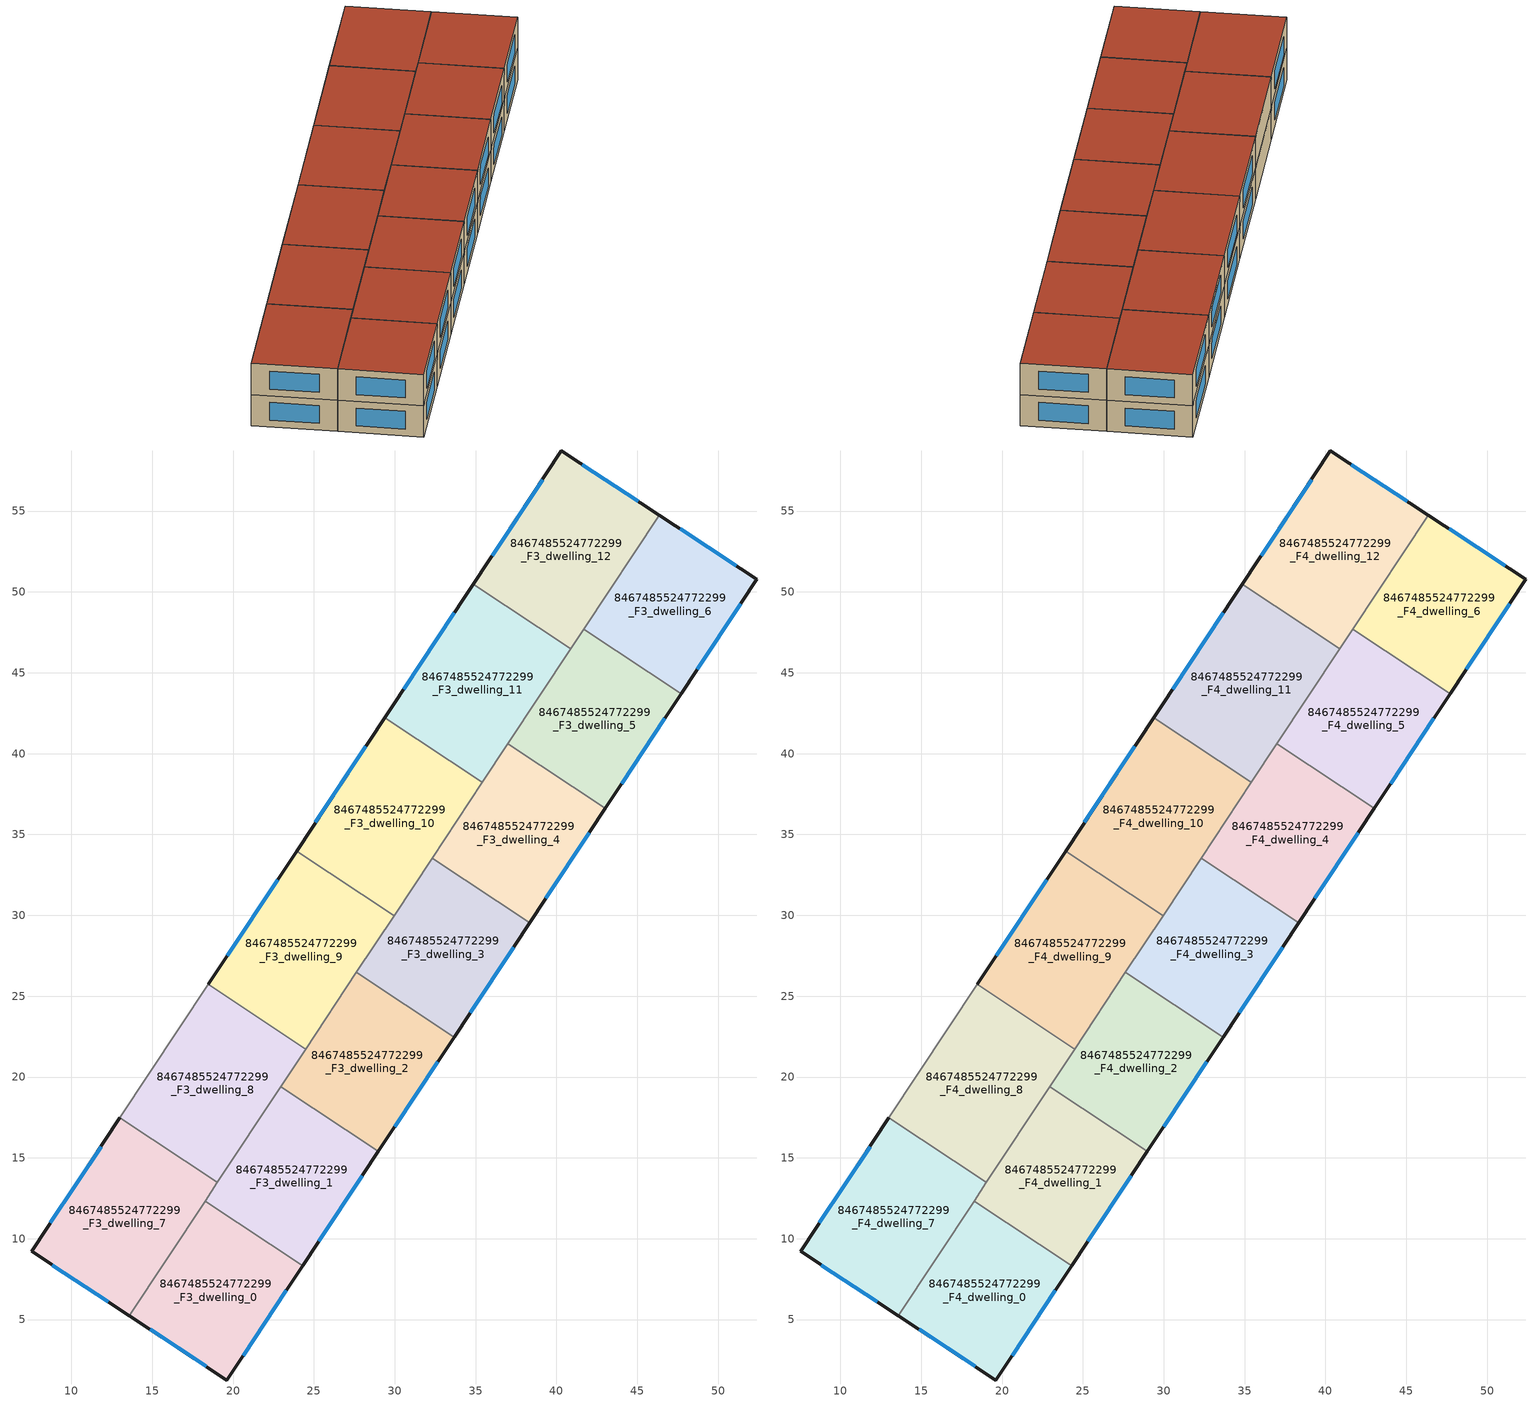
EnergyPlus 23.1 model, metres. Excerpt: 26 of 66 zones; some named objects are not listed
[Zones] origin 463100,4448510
8467485524772299_F3_dwelling_0
 floor to 8467485524772299_F2_dwelling_0 (EU_floor_Construction): 24.3,8.33 19.62,1.26 13.58,5.24 18.27,12.32 z9
 wall outside (EU_wall_Construction): 13.58,5.24 19.62,1.26 24.3,8.33 z9:12
 wall to 8467485524772299_F3_dwelling_1 (EU_wall_Construction): 24.3,8.33 18.27,12.32 z9:12
 wall to 8467485524772299_F3_dwelling_7 (EU_wall_Construction): 18.27,12.32 13.58,5.24 z9:12
 window (EU_Window_Construction): 20.63,2.78 23.3,6.81 / 14.88,4.39 18.33,2.11 z9.64:11.36
8467485524772299_F3_dwelling_1
 floor to 8467485524772299_F2_dwelling_1 (EU_floor_Construction): 28.98,15.4 24.3,8.33 18.27,12.32 22.95,19.39 z9
 wall outside (EU_wall_Construction): 24.3,8.33 28.98,15.4 z9:12
 wall to 8467485524772299_F3_dwelling_2 (EU_wall_Construction): 28.98,15.4 22.95,19.39 z9:12
 wall to 8467485524772299_F3_dwelling_8 (EU_wall_Construction): 22.95,19.39 19.04,13.48 z9:12
 wall to 8467485524772299_F3_dwelling_7 (EU_wall_Construction): 19.04,13.48 18.27,12.32 z9:12
 window (EU_Window_Construction): 25.3,9.84 27.98,13.89 z9.64:11.36
8467485524772299_F3_dwelling_10
 floor to 8467485524772299_F2_dwelling_10 (EU_floor_Construction): 35.42,38.23 29.96,29.98 23.93,33.97 29.39,42.22 z9
 wall outside (EU_wall_Construction): 29.39,42.22 23.93,33.97 z9:12
 wall to 8467485524772299_F3_dwelling_11 (EU_wall_Construction): 35.42,38.23 29.39,42.22 z9:12
 wall to 8467485524772299_F3_dwelling_9 (EU_wall_Construction): 23.93,33.97 29.96,29.98 z9:12
 wall to 8467485524772299_F3_dwelling_4 (EU_wall_Construction): 32.32,33.54 35.42,38.23 z9:12
 wall to 8467485524772299_F3_dwelling_3 (EU_wall_Construction): 29.96,29.98 32.32,33.54 z9:12
 window (EU_Window_Construction): 28.22,40.46 25.1,35.74 z9.64:11.36
8467485524772299_F3_dwelling_11
 floor to 8467485524772299_F2_dwelling_11 (EU_floor_Construction): 40.89,46.48 35.42,38.23 29.39,42.22 34.85,50.47 z9
 wall outside (EU_wall_Construction): 34.85,50.47 29.39,42.22 z9:12
 wall to 8467485524772299_F3_dwelling_12 (EU_wall_Construction): 40.89,46.48 34.85,50.47 z9:12
 wall to 8467485524772299_F3_dwelling_5 (EU_wall_Construction): 37,40.61 40.89,46.48 z9:12
 wall to 8467485524772299_F3_dwelling_4 (EU_wall_Construction): 35.42,38.23 37,40.61 z9:12
 window (EU_Window_Construction): 33.69,48.71 30.56,43.99 z9.64:11.36
8467485524772299_F3_dwelling_12
 floor to 8467485524772299_F2_dwelling_12 (EU_floor_Construction): 46.35,54.74 40.89,46.48 34.85,50.47 40.31,58.71 z9
 wall outside (EU_wall_Construction): 46.35,54.74 40.31,58.71 34.85,50.47 z9:12
 wall to 8467485524772299_F3_dwelling_6 (EU_wall_Construction): 41.68,47.68 46.35,54.74 z9:12
 wall to 8467485524772299_F3_dwelling_5 (EU_wall_Construction): 40.89,46.48 41.68,47.68 z9:12
 window (EU_Window_Construction): 39.14,56.95 36.02,52.24 / 45.06,55.59 41.6,57.86 z9.64:11.36
8467485524772299_F3_dwelling_2
 floor to 8467485524772299_F2_dwelling_2 (EU_floor_Construction): 33.67,22.47 28.98,15.4 22.95,19.39 27.64,26.47 z9
 wall outside (EU_wall_Construction): 28.98,15.4 33.67,22.47 z9:12
 wall to 8467485524772299_F3_dwelling_3 (EU_wall_Construction): 33.67,22.47 27.64,26.47 z9:12
 wall to 8467485524772299_F3_dwelling_9 (EU_wall_Construction): 27.64,26.47 24.5,21.73 z9:12
 wall to 8467485524772299_F3_dwelling_8 (EU_wall_Construction): 24.5,21.73 22.95,19.39 z9:12
 window (EU_Window_Construction): 29.99,16.92 32.66,20.96 z9.64:11.36
8467485524772299_F3_dwelling_3
 floor to 8467485524772299_F2_dwelling_3 (EU_floor_Construction): 38.35,29.55 33.67,22.47 27.64,26.47 32.32,33.54 z9
 wall outside (EU_wall_Construction): 33.67,22.47 38.35,29.55 z9:12
 wall to 8467485524772299_F3_dwelling_4 (EU_wall_Construction): 38.35,29.55 32.32,33.54 z9:12
 wall to 8467485524772299_F3_dwelling_9 (EU_wall_Construction): 29.96,29.98 27.64,26.47 z9:12
 window (EU_Window_Construction): 34.67,23.99 37.35,28.03 z9.64:11.36
8467485524772299_F3_dwelling_4
 floor to 8467485524772299_F2_dwelling_4 (EU_floor_Construction): 43.03,36.62 38.35,29.55 32.32,33.54 37,40.61 z9
 wall outside (EU_wall_Construction): 38.35,29.55 43.03,36.62 z9:12
 wall to 8467485524772299_F3_dwelling_5 (EU_wall_Construction): 43.03,36.62 37,40.61 z9:12
 window (EU_Window_Construction): 39.35,31.06 42.03,35.1 z9.64:11.36
8467485524772299_F3_dwelling_5
 floor to 8467485524772299_F2_dwelling_5 (EU_floor_Construction): 47.71,43.69 43.03,36.62 37,40.61 41.68,47.68 z9
 wall outside (EU_wall_Construction): 43.03,36.62 47.71,43.69 z9:12
 wall to 8467485524772299_F3_dwelling_6 (EU_wall_Construction): 47.71,43.69 41.68,47.68 z9:12
 window (EU_Window_Construction): 44.03,38.13 46.71,42.18 z9.64:11.36
8467485524772299_F3_dwelling_6
 floor to 8467485524772299_F2_dwelling_6 (EU_floor_Construction): 52.4,50.77 47.71,43.69 41.68,47.68 46.35,54.74 z9
 wall outside (EU_wall_Construction): 47.71,43.69 52.4,50.77 46.35,54.74 z9:12
 window (EU_Window_Construction): 51.11,51.62 47.65,53.89 / 48.72,45.21 51.4,49.26 z9.64:11.36
8467485524772299_F3_dwelling_7
 floor to 8467485524772299_F2_dwelling_7 (EU_floor_Construction): 19.04,13.48 13.58,5.24 7.54,9.21 13.01,17.47 z9
 wall outside (EU_wall_Construction): 13.01,17.47 7.54,9.21 13.58,5.24 z9:12
 wall to 8467485524772299_F3_dwelling_8 (EU_wall_Construction): 19.04,13.48 13.01,17.47 z9:12
 window (EU_Window_Construction): 8.83,8.36 12.29,6.09 / 11.84,15.7 8.71,10.98 z9.64:11.36
8467485524772299_F3_dwelling_8
 floor to 8467485524772299_F2_dwelling_8 (EU_floor_Construction): 24.5,21.73 19.04,13.48 13.01,17.47 18.47,25.72 z9
 wall to 8467485524772299_F3_dwelling_9 (EU_wall_Construction): 24.5,21.73 18.47,25.72 z9:12
 wall adiabatic (EU_wall_Construction): 18.47,25.72 13.01,17.47 z9:12
8467485524772299_F3_dwelling_9
 floor to 8467485524772299_F2_dwelling_9 (EU_floor_Construction): 29.96,29.98 24.5,21.73 18.47,25.72 23.93,33.97 z9
 wall outside (EU_wall_Construction): 23.93,33.97 18.47,25.72 z9:12
 window (EU_Window_Construction): 22.76,32.21 19.64,27.49 z9.64:11.36
8467485524772299_F4_dwelling_0
 floor to 8467485524772299_F3_dwelling_0 (EU_floor_Construction): 24.3,8.33 19.62,1.26 13.58,5.24 18.27,12.32 z12
 wall outside (EU_wall_Construction): 13.58,5.24 19.62,1.26 24.3,8.33 z12:15
 wall to 8467485524772299_F4_dwelling_1 (EU_wall_Construction): 24.3,8.33 18.27,12.32 z12:15
 wall to 8467485524772299_F4_dwelling_7 (EU_wall_Construction): 18.27,12.32 13.58,5.24 z12:15
 window (EU_Window_Construction): 20.63,2.78 23.3,6.81 / 14.88,4.39 18.33,2.11 z12.64:14.36
 roof outside (EU_roof_Construction): 19.62,1.26 24.3,8.33 18.27,12.32 13.58,5.24 z15
8467485524772299_F4_dwelling_1
 floor to 8467485524772299_F3_dwelling_1 (EU_floor_Construction): 28.98,15.4 24.3,8.33 18.27,12.32 22.95,19.39 z12
 wall outside (EU_wall_Construction): 24.3,8.33 28.98,15.4 z12:15
 wall to 8467485524772299_F4_dwelling_2 (EU_wall_Construction): 28.98,15.4 22.95,19.39 z12:15
 wall to 8467485524772299_F4_dwelling_8 (EU_wall_Construction): 22.95,19.39 19.04,13.48 z12:15
 wall to 8467485524772299_F4_dwelling_7 (EU_wall_Construction): 19.04,13.48 18.27,12.32 z12:15
 window (EU_Window_Construction): 25.3,9.84 27.98,13.89 z12.64:14.36
 roof outside (EU_roof_Construction): 24.3,8.33 28.98,15.4 22.95,19.39 18.27,12.32 z15
8467485524772299_F4_dwelling_10
 floor to 8467485524772299_F3_dwelling_10 (EU_floor_Construction): 35.42,38.23 29.96,29.98 23.93,33.97 29.39,42.22 z12
 wall outside (EU_wall_Construction): 29.39,42.22 23.93,33.97 z12:15
 wall to 8467485524772299_F4_dwelling_11 (EU_wall_Construction): 35.42,38.23 29.39,42.22 z12:15
 wall to 8467485524772299_F4_dwelling_9 (EU_wall_Construction): 23.93,33.97 29.96,29.98 z12:15
 wall to 8467485524772299_F4_dwelling_4 (EU_wall_Construction): 32.32,33.54 35.42,38.23 z12:15
 wall to 8467485524772299_F4_dwelling_3 (EU_wall_Construction): 29.96,29.98 32.32,33.54 z12:15
 window (EU_Window_Construction): 28.22,40.46 25.1,35.74 z12.64:14.36
 roof outside (EU_roof_Construction): 29.96,29.98 35.42,38.23 29.39,42.22 23.93,33.97 z15
8467485524772299_F4_dwelling_11
 floor to 8467485524772299_F3_dwelling_11 (EU_floor_Construction): 40.89,46.48 35.42,38.23 29.39,42.22 34.85,50.47 z12
 wall outside (EU_wall_Construction): 34.85,50.47 29.39,42.22 z12:15
 wall to 8467485524772299_F4_dwelling_12 (EU_wall_Construction): 40.89,46.48 34.85,50.47 z12:15
 wall to 8467485524772299_F4_dwelling_5 (EU_wall_Construction): 37,40.61 40.89,46.48 z12:15
 wall to 8467485524772299_F4_dwelling_4 (EU_wall_Construction): 35.42,38.23 37,40.61 z12:15
 window (EU_Window_Construction): 33.69,48.71 30.56,43.99 z12.64:14.36
 roof outside (EU_roof_Construction): 35.42,38.23 40.89,46.48 34.85,50.47 29.39,42.22 z15
8467485524772299_F4_dwelling_12
 floor to 8467485524772299_F3_dwelling_12 (EU_floor_Construction): 46.35,54.74 40.89,46.48 34.85,50.47 40.31,58.71 z12
 wall outside (EU_wall_Construction): 46.35,54.74 40.31,58.71 34.85,50.47 z12:15
 wall to 8467485524772299_F4_dwelling_6 (EU_wall_Construction): 41.68,47.68 46.35,54.74 z12:15
 wall to 8467485524772299_F4_dwelling_5 (EU_wall_Construction): 40.89,46.48 41.68,47.68 z12:15
 window (EU_Window_Construction): 39.14,56.95 36.02,52.24 / 45.06,55.59 41.6,57.86 z12.64:14.36
 roof outside (EU_roof_Construction): 40.89,46.48 46.35,54.74 40.31,58.71 34.85,50.47 z15
8467485524772299_F4_dwelling_2
 floor to 8467485524772299_F3_dwelling_2 (EU_floor_Construction): 33.67,22.47 28.98,15.4 22.95,19.39 27.64,26.47 z12
 wall outside (EU_wall_Construction): 28.98,15.4 33.67,22.47 z12:15
 wall to 8467485524772299_F4_dwelling_3 (EU_wall_Construction): 33.67,22.47 27.64,26.47 z12:15
 wall to 8467485524772299_F4_dwelling_9 (EU_wall_Construction): 27.64,26.47 24.5,21.73 z12:15
 wall to 8467485524772299_F4_dwelling_8 (EU_wall_Construction): 24.5,21.73 22.95,19.39 z12:15
 window (EU_Window_Construction): 29.99,16.92 32.66,20.96 z12.64:14.36
 roof outside (EU_roof_Construction): 28.98,15.4 33.67,22.47 27.64,26.47 22.95,19.39 z15
8467485524772299_F4_dwelling_3
 floor to 8467485524772299_F3_dwelling_3 (EU_floor_Construction): 38.35,29.55 33.67,22.47 27.64,26.47 32.32,33.54 z12
 wall outside (EU_wall_Construction): 33.67,22.47 38.35,29.55 z12:15
 wall to 8467485524772299_F4_dwelling_4 (EU_wall_Construction): 38.35,29.55 32.32,33.54 z12:15
 wall to 8467485524772299_F4_dwelling_9 (EU_wall_Construction): 29.96,29.98 27.64,26.47 z12:15
 window (EU_Window_Construction): 34.67,23.99 37.35,28.03 z12.64:14.36
 roof outside (EU_roof_Construction): 33.67,22.47 38.35,29.55 32.32,33.54 27.64,26.47 z15
8467485524772299_F4_dwelling_4
 floor to 8467485524772299_F3_dwelling_4 (EU_floor_Construction): 43.03,36.62 38.35,29.55 32.32,33.54 37,40.61 z12
 wall outside (EU_wall_Construction): 38.35,29.55 43.03,36.62 z12:15
 wall to 8467485524772299_F4_dwelling_5 (EU_wall_Construction): 43.03,36.62 37,40.61 z12:15
 window (EU_Window_Construction): 39.35,31.06 42.03,35.1 z12.64:14.36
 roof outside (EU_roof_Construction): 38.35,29.55 43.03,36.62 37,40.61 32.32,33.54 z15
8467485524772299_F4_dwelling_5
 floor to 8467485524772299_F3_dwelling_5 (EU_floor_Construction): 47.71,43.69 43.03,36.62 37,40.61 41.68,47.68 z12
 wall outside (EU_wall_Construction): 43.03,36.62 47.71,43.69 z12:15
 wall to 8467485524772299_F4_dwelling_6 (EU_wall_Construction): 47.71,43.69 41.68,47.68 z12:15
 window (EU_Window_Construction): 44.03,38.13 46.71,42.18 z12.64:14.36
 roof outside (EU_roof_Construction): 43.03,36.62 47.71,43.69 41.68,47.68 37,40.61 z15
8467485524772299_F4_dwelling_6
 floor to 8467485524772299_F3_dwelling_6 (EU_floor_Construction): 52.4,50.77 47.71,43.69 41.68,47.68 46.35,54.74 z12
 wall outside (EU_wall_Construction): 47.71,43.69 52.4,50.77 46.35,54.74 z12:15
 window (EU_Window_Construction): 51.11,51.62 47.65,53.89 / 48.72,45.21 51.4,49.26 z12.64:14.36
 roof outside (EU_roof_Construction): 47.71,43.69 52.4,50.77 46.35,54.74 41.68,47.68 z15
8467485524772299_F4_dwelling_7
 floor to 8467485524772299_F3_dwelling_7 (EU_floor_Construction): 19.04,13.48 13.58,5.24 7.54,9.21 13.01,17.47 z12
 wall outside (EU_wall_Construction): 13.01,17.47 7.54,9.21 13.58,5.24 z12:15
 wall to 8467485524772299_F4_dwelling_8 (EU_wall_Construction): 19.04,13.48 13.01,17.47 z12:15
 window (EU_Window_Construction): 8.83,8.36 12.29,6.09 / 11.84,15.7 8.71,10.98 z12.64:14.36
 roof outside (EU_roof_Construction): 13.58,5.24 19.04,13.48 13.01,17.47 7.54,9.21 z15
8467485524772299_F4_dwelling_8
 floor to 8467485524772299_F3_dwelling_8 (EU_floor_Construction): 24.5,21.73 19.04,13.48 13.01,17.47 18.47,25.72 z12
 wall to 8467485524772299_F4_dwelling_9 (EU_wall_Construction): 24.5,21.73 18.47,25.72 z12:15
 wall adiabatic (EU_wall_Construction): 18.47,25.72 13.01,17.47 z12:15
 roof outside (EU_roof_Construction): 19.04,13.48 24.5,21.73 18.47,25.72 13.01,17.47 z15
8467485524772299_F4_dwelling_9
 floor to 8467485524772299_F3_dwelling_9 (EU_floor_Construction): 29.96,29.98 24.5,21.73 18.47,25.72 23.93,33.97 z12
 wall outside (EU_wall_Construction): 23.93,33.97 18.47,25.72 z12:15
 window (EU_Window_Construction): 22.76,32.21 19.64,27.49 z12.64:14.36
 roof outside (EU_roof_Construction): 24.5,21.73 29.96,29.98 23.93,33.97 18.47,25.72 z15
[Building]
EU S2 Campaign: North Axis=0; Terrain=City; Solar Distribution=FullExterior
[Site:Location]
Yerevan-Zvartnots.Intl.AP: Latitude=40.15; Longitude=44.383; Time Zone=4; Elevation=854
[SizingPeriod:WeatherFileDays]
AnnualSizingPeriod: Begin Month=1; Begin Day of Month=1; End Month=12; End Day of Month=31; Day of Week for Start Day=Monday; Use Weather File Daylight Saving Period=No; Use Weather File Rain and Snow Indicators=No
[MATERIAL]
EU_InternalMass_Material: Roughness=MediumRough; Thickness=0.1; Conductivity=1; Density=1800; Specific Heat=900; Thermal Absorptance=0.9; Solar Absorptance=0.7; Visible Absorptance=0.7
[MATERIAL:NOMASS] Roughness=MediumRough; Thermal Absorptance=0.9; Solar Absorptance=0.7; Visible Absorptance=0.7
Name | Thermal Resistance
EU_wall_NoMass | 1.05043
EU_roof_NoMass | 1.45357
EU_floor_NoMass | 0.478065
[WINDOWMATERIAL:SIMPLEGLAZINGSYSTEM]
EU_Window_SimpleGlazing: UFactor=2.5566; Solar Heat Gain Coefficient=0.75; Visible Transmittance=0.75
[CONSTRUCTION]
EU_wall_Construction: EU_wall_NoMass
EU_roof_Construction: EU_roof_NoMass
EU_floor_Construction: EU_floor_NoMass
EU_Window_Construction: EU_Window_SimpleGlazing
EU_InternalMass_Construction: EU_InternalMass_Material
[ZONE] Type=1; Multiplier=1; Ceiling Height=autocalculate; Floor Area=autocalculate; Part of Total Floor Area=Yes
Name | Volume
8467485524772299_F3_dwelling_0; 8467485524772299_F4_dwelling_0 | 184.049
8467485524772299_F3_dwelling_1; 8467485524772299_F4_dwelling_1 | 184.055
8467485524772299_F3_dwelling_10; 8467485524772299_F4_dwelling_10; 8467485524772299_F3_dwelling_12; 8467485524772299_F4_dwelling_12 | 214.697
8467485524772299_F3_dwelling_11; 8467485524772299_F4_dwelling_11; 8467485524772299_F3_dwelling_7; 8467485524772299_F4_dwelling_7 | 214.698
8467485524772299_F3_dwelling_2; 8467485524772299_F4_dwelling_2 | 184.071
8467485524772299_F3_dwelling_3; 8467485524772299_F4_dwelling_3 | 184.044
8467485524772299_F3_dwelling_4; 8467485524772299_F4_dwelling_4 | 184.063
8467485524772299_F3_dwelling_5; 8467485524772299_F4_dwelling_5 | 184.062
8467485524772299_F3_dwelling_6; 8467485524772299_F4_dwelling_6 | 184.043
8467485524772299_F3_dwelling_8; 8467485524772299_F4_dwelling_8 | 214.704
8467485524772299_F3_dwelling_9; 8467485524772299_F4_dwelling_9 | 214.715
[INTERNALMASS] Construction=EU_InternalMass_Construction
Name | Zone or ZoneList | Surface Area
8467485524772299_F3_dwelling_0_EU_InternalMass | 8467485524772299_F3_dwelling_0 | 61.3497
8467485524772299_F3_dwelling_1_EU_InternalMass | 8467485524772299_F3_dwelling_1 | 61.3516
8467485524772299_F3_dwelling_2_EU_InternalMass | 8467485524772299_F3_dwelling_2 | 61.3572
8467485524772299_F3_dwelling_3_EU_InternalMass | 8467485524772299_F3_dwelling_3 | 61.348
8467485524772299_F3_dwelling_4_EU_InternalMass | 8467485524772299_F3_dwelling_4 | 61.3542
8467485524772299_F3_dwelling_5_EU_InternalMass | 8467485524772299_F3_dwelling_5 | 61.3542
8467485524772299_F3_dwelling_6_EU_InternalMass | 8467485524772299_F3_dwelling_6 | 61.3477
8467485524772299_F3_dwelling_7_EU_InternalMass | 8467485524772299_F3_dwelling_7 | 71.5661
8467485524772299_F3_dwelling_8_EU_InternalMass | 8467485524772299_F3_dwelling_8 | 71.5679
8467485524772299_F3_dwelling_9_EU_InternalMass | 8467485524772299_F3_dwelling_9 | 71.5715
8467485524772299_F3_dwelling_10_EU_InternalMass | 8467485524772299_F3_dwelling_10 | 71.5658
8467485524772299_F3_dwelling_11_EU_InternalMass | 8467485524772299_F3_dwelling_11 | 71.5658
8467485524772299_F3_dwelling_12_EU_InternalMass | 8467485524772299_F3_dwelling_12 | 71.5656
8467485524772299_F4_dwelling_0_EU_InternalMass | 8467485524772299_F4_dwelling_0 | 61.3497
8467485524772299_F4_dwelling_1_EU_InternalMass | 8467485524772299_F4_dwelling_1 | 61.3516
8467485524772299_F4_dwelling_2_EU_InternalMass | 8467485524772299_F4_dwelling_2 | 61.3572
8467485524772299_F4_dwelling_3_EU_InternalMass | 8467485524772299_F4_dwelling_3 | 61.348
8467485524772299_F4_dwelling_4_EU_InternalMass | 8467485524772299_F4_dwelling_4 | 61.3542
8467485524772299_F4_dwelling_5_EU_InternalMass | 8467485524772299_F4_dwelling_5 | 61.3542
8467485524772299_F4_dwelling_6_EU_InternalMass | 8467485524772299_F4_dwelling_6 | 61.3477
8467485524772299_F4_dwelling_7_EU_InternalMass | 8467485524772299_F4_dwelling_7 | 71.5661
8467485524772299_F4_dwelling_8_EU_InternalMass | 8467485524772299_F4_dwelling_8 | 71.5679
8467485524772299_F4_dwelling_9_EU_InternalMass | 8467485524772299_F4_dwelling_9 | 71.5715
8467485524772299_F4_dwelling_10_EU_InternalMass | 8467485524772299_F4_dwelling_10 | 71.5658
8467485524772299_F4_dwelling_11_EU_InternalMass | 8467485524772299_F4_dwelling_11 | 71.5658
8467485524772299_F4_dwelling_12_EU_InternalMass | 8467485524772299_F4_dwelling_12 | 71.5656
[OTHEREQUIPMENT] Fuel Type=Electricity; Design Level Calculation Method=Watts/Area; Power per Zone Floor Area=1; Fraction Latent=0; Fraction Radiant=0; Fraction Lost=0; Carbon Dioxide Generation Rate=0; EndUse Subcategory=EU_Step8_InternalGains
Name | Zone or ZoneList or Space or SpaceList | Schedule
EU_Step8_InternalGain_8467485524772299_F3_dwelling_0_f000 | 8467485524772299_F3_dwelling_0 | EU_Step8_GainSchedule_8467485524772299_F3_dwelling_0_f000
EU_Step8_InternalGain_8467485524772299_F3_dwelling_1_f000 | 8467485524772299_F3_dwelling_1 | EU_Step8_GainSchedule_8467485524772299_F3_dwelling_1_f000
EU_Step8_InternalGain_8467485524772299_F3_dwelling_2_f000 | 8467485524772299_F3_dwelling_2 | EU_Step8_GainSchedule_8467485524772299_F3_dwelling_2_f000
EU_Step8_InternalGain_8467485524772299_F3_dwelling_3_f000 | 8467485524772299_F3_dwelling_3 | EU_Step8_GainSchedule_8467485524772299_F3_dwelling_3_f000
EU_Step8_InternalGain_8467485524772299_F3_dwelling_4_f000 | 8467485524772299_F3_dwelling_4 | EU_Step8_GainSchedule_8467485524772299_F3_dwelling_4_f000
EU_Step8_InternalGain_8467485524772299_F3_dwelling_5_f000 | 8467485524772299_F3_dwelling_5 | EU_Step8_GainSchedule_8467485524772299_F3_dwelling_5_f000
EU_Step8_InternalGain_8467485524772299_F3_dwelling_6_f000 | 8467485524772299_F3_dwelling_6 | EU_Step8_GainSchedule_8467485524772299_F3_dwelling_6_f000
EU_Step8_InternalGain_8467485524772299_F3_dwelling_7_f000 | 8467485524772299_F3_dwelling_7 | EU_Step8_GainSchedule_8467485524772299_F3_dwelling_7_f000
EU_Step8_InternalGain_8467485524772299_F3_dwelling_8_f000 | 8467485524772299_F3_dwelling_8 | EU_Step8_GainSchedule_8467485524772299_F3_dwelling_8_f000
EU_Step8_InternalGain_8467485524772299_F3_dwelling_9_f000 | 8467485524772299_F3_dwelling_9 | EU_Step8_GainSchedule_8467485524772299_F3_dwelling_9_f000
EU_Step8_InternalGain_8467485524772299_F3_dwelling_10_f000 | 8467485524772299_F3_dwelling_10 | EU_Step8_GainSchedule_8467485524772299_F3_dwelling_10_f000
EU_Step8_InternalGain_8467485524772299_F3_dwelling_11_f000 | 8467485524772299_F3_dwelling_11 | EU_Step8_GainSchedule_8467485524772299_F3_dwelling_11_f000
EU_Step8_InternalGain_8467485524772299_F3_dwelling_12_f000 | 8467485524772299_F3_dwelling_12 | EU_Step8_GainSchedule_8467485524772299_F3_dwelling_12_f000
EU_Step8_InternalGain_8467485524772299_F4_dwelling_0_f000 | 8467485524772299_F4_dwelling_0 | EU_Step8_GainSchedule_8467485524772299_F4_dwelling_0_f000
EU_Step8_InternalGain_8467485524772299_F4_dwelling_1_f000 | 8467485524772299_F4_dwelling_1 | EU_Step8_GainSchedule_8467485524772299_F4_dwelling_1_f000
EU_Step8_InternalGain_8467485524772299_F4_dwelling_2_f000 | 8467485524772299_F4_dwelling_2 | EU_Step8_GainSchedule_8467485524772299_F4_dwelling_2_f000
EU_Step8_InternalGain_8467485524772299_F4_dwelling_3_f000 | 8467485524772299_F4_dwelling_3 | EU_Step8_GainSchedule_8467485524772299_F4_dwelling_3_f000
EU_Step8_InternalGain_8467485524772299_F4_dwelling_4_f000 | 8467485524772299_F4_dwelling_4 | EU_Step8_GainSchedule_8467485524772299_F4_dwelling_4_f000
EU_Step8_InternalGain_8467485524772299_F4_dwelling_5_f000 | 8467485524772299_F4_dwelling_5 | EU_Step8_GainSchedule_8467485524772299_F4_dwelling_5_f000
EU_Step8_InternalGain_8467485524772299_F4_dwelling_6_f000 | 8467485524772299_F4_dwelling_6 | EU_Step8_GainSchedule_8467485524772299_F4_dwelling_6_f000
EU_Step8_InternalGain_8467485524772299_F4_dwelling_7_f000 | 8467485524772299_F4_dwelling_7 | EU_Step8_GainSchedule_8467485524772299_F4_dwelling_7_f000
EU_Step8_InternalGain_8467485524772299_F4_dwelling_8_f000 | 8467485524772299_F4_dwelling_8 | EU_Step8_GainSchedule_8467485524772299_F4_dwelling_8_f000
EU_Step8_InternalGain_8467485524772299_F4_dwelling_9_f000 | 8467485524772299_F4_dwelling_9 | EU_Step8_GainSchedule_8467485524772299_F4_dwelling_9_f000
EU_Step8_InternalGain_8467485524772299_F4_dwelling_10_f000 | 8467485524772299_F4_dwelling_10 | EU_Step8_GainSchedule_8467485524772299_F4_dwelling_10_f000
EU_Step8_InternalGain_8467485524772299_F4_dwelling_11_f000 | 8467485524772299_F4_dwelling_11 | EU_Step8_GainSchedule_8467485524772299_F4_dwelling_11_f000
EU_Step8_InternalGain_8467485524772299_F4_dwelling_12_f000 | 8467485524772299_F4_dwelling_12 | EU_Step8_GainSchedule_8467485524772299_F4_dwelling_12_f000
[ZONEVENTILATION:DESIGNFLOWRATE] Schedule=EU_AlwaysOn; Design Flow Rate Calculation Method=AirChanges/Hour; Air Changes per Hour=0.557805; Ventilation Type=Natural; Fan Pressure Rise=0; Fan Total Efficiency=1; Constant Term Coefficient=1; Temperature Term Coefficient=0; Velocity Term Coefficient=0; Velocity Squared Term Coefficient=0; Minimum Indoor Temperature=-100; Maximum Indoor Temperature=100; Delta Temperature=-100; Minimum Outdoor Temperature=-100; Maximum Outdoor Temperature=100; Maximum Wind Speed=40
Name | Zone or ZoneList or Space or SpaceList
EU_ConstantAir_8467485524772299_F3_dwelling_0 | 8467485524772299_F3_dwelling_0
EU_ConstantAir_8467485524772299_F3_dwelling_1 | 8467485524772299_F3_dwelling_1
EU_ConstantAir_8467485524772299_F3_dwelling_2 | 8467485524772299_F3_dwelling_2
EU_ConstantAir_8467485524772299_F3_dwelling_3 | 8467485524772299_F3_dwelling_3
EU_ConstantAir_8467485524772299_F3_dwelling_4 | 8467485524772299_F3_dwelling_4
EU_ConstantAir_8467485524772299_F3_dwelling_5 | 8467485524772299_F3_dwelling_5
EU_ConstantAir_8467485524772299_F3_dwelling_6 | 8467485524772299_F3_dwelling_6
EU_ConstantAir_8467485524772299_F3_dwelling_7 | 8467485524772299_F3_dwelling_7
EU_ConstantAir_8467485524772299_F3_dwelling_8 | 8467485524772299_F3_dwelling_8
EU_ConstantAir_8467485524772299_F3_dwelling_9 | 8467485524772299_F3_dwelling_9
EU_ConstantAir_8467485524772299_F3_dwelling_10 | 8467485524772299_F3_dwelling_10
EU_ConstantAir_8467485524772299_F3_dwelling_11 | 8467485524772299_F3_dwelling_11
EU_ConstantAir_8467485524772299_F3_dwelling_12 | 8467485524772299_F3_dwelling_12
EU_ConstantAir_8467485524772299_F4_dwelling_0 | 8467485524772299_F4_dwelling_0
EU_ConstantAir_8467485524772299_F4_dwelling_1 | 8467485524772299_F4_dwelling_1
EU_ConstantAir_8467485524772299_F4_dwelling_2 | 8467485524772299_F4_dwelling_2
EU_ConstantAir_8467485524772299_F4_dwelling_3 | 8467485524772299_F4_dwelling_3
EU_ConstantAir_8467485524772299_F4_dwelling_4 | 8467485524772299_F4_dwelling_4
EU_ConstantAir_8467485524772299_F4_dwelling_5 | 8467485524772299_F4_dwelling_5
EU_ConstantAir_8467485524772299_F4_dwelling_6 | 8467485524772299_F4_dwelling_6
EU_ConstantAir_8467485524772299_F4_dwelling_7 | 8467485524772299_F4_dwelling_7
EU_ConstantAir_8467485524772299_F4_dwelling_8 | 8467485524772299_F4_dwelling_8
EU_ConstantAir_8467485524772299_F4_dwelling_9 | 8467485524772299_F4_dwelling_9
EU_ConstantAir_8467485524772299_F4_dwelling_10 | 8467485524772299_F4_dwelling_10
EU_ConstantAir_8467485524772299_F4_dwelling_11 | 8467485524772299_F4_dwelling_11
EU_ConstantAir_8467485524772299_F4_dwelling_12 | 8467485524772299_F4_dwelling_12
[HVACTEMPLATE:THERMOSTAT] Constant Heating Setpoint=20; Constant Cooling Setpoint=50
EU_HeatOnly_8467485524772299_F3_dwelling_5; EU_HeatOnly_8467485524772299_F3_dwelling_6; EU_HeatOnly_8467485524772299_F3_dwelling_7; EU_HeatOnly_8467485524772299_F3_dwelling_8; EU_HeatOnly_8467485524772299_F3_dwelling_9; EU_HeatOnly_8467485524772299_F3_dwelling_10; EU_HeatOnly_8467485524772299_F3_dwelling_11; EU_HeatOnly_8467485524772299_F3_dwelling_12; EU_HeatOnly_8467485524772299_F4_dwelling_0; EU_HeatOnly_8467485524772299_F4_dwelling_1; EU_HeatOnly_8467485524772299_F4_dwelling_2; EU_HeatOnly_8467485524772299_F4_dwelling_3; EU_HeatOnly_8467485524772299_F4_dwelling_4; EU_HeatOnly_8467485524772299_F4_dwelling_5; EU_HeatOnly_8467485524772299_F4_dwelling_6; EU_HeatOnly_8467485524772299_F4_dwelling_7; EU_HeatOnly_8467485524772299_F4_dwelling_8; EU_HeatOnly_8467485524772299_F4_dwelling_9; EU_HeatOnly_8467485524772299_F4_dwelling_10; EU_HeatOnly_8467485524772299_F4_dwelling_11; EU_HeatOnly_8467485524772299_F4_dwelling_12
[HVACTEMPLATE:ZONE:IDEALLOADSAIRSYSTEM] System Availability Schedule=EU_AlwaysOn; Maximum Heating Supply Air Temperature=50; Minimum Cooling Supply Air Temperature=13; Maximum Heating Supply Air Humidity Ratio=0.0156; Minimum Cooling Supply Air Humidity Ratio=0.0077; Heating Limit=NoLimit; Cooling Limit=NoLimit; Heating Availability Schedule=EU_AlwaysOn; Cooling Availability Schedule=EU_CoolingOff; Dehumidification Control Type=ConstantSensibleHeatRatio; Cooling Sensible Heat Ratio=0.7; Dehumidification Setpoint=60; Humidification Control Type=None; Humidification Setpoint=30; Outdoor Air Method=None; Outdoor Air Flow Rate per Person=0.00944; Outdoor Air Flow Rate per Zone Floor Area=0; Outdoor Air Flow Rate per Zone=0; Demand Controlled Ventilation Type=None; Outdoor Air Economizer Type=NoEconomizer; Heat Recovery Type=None; Sensible Heat Recovery Effectiveness=0.7; Latent Heat Recovery Effectiveness=0.65
Name | Template Thermostat
8467485524772299_F3_dwelling_0 | EU_HeatOnly_8467485524772299_F3_dwelling_0
8467485524772299_F3_dwelling_1 | EU_HeatOnly_8467485524772299_F3_dwelling_1
8467485524772299_F3_dwelling_2 | EU_HeatOnly_8467485524772299_F3_dwelling_2
8467485524772299_F3_dwelling_3 | EU_HeatOnly_8467485524772299_F3_dwelling_3
8467485524772299_F3_dwelling_4 | EU_HeatOnly_8467485524772299_F3_dwelling_4
8467485524772299_F3_dwelling_5 | EU_HeatOnly_8467485524772299_F3_dwelling_5
8467485524772299_F3_dwelling_6 | EU_HeatOnly_8467485524772299_F3_dwelling_6
8467485524772299_F3_dwelling_7 | EU_HeatOnly_8467485524772299_F3_dwelling_7
8467485524772299_F3_dwelling_8 | EU_HeatOnly_8467485524772299_F3_dwelling_8
8467485524772299_F3_dwelling_9 | EU_HeatOnly_8467485524772299_F3_dwelling_9
8467485524772299_F3_dwelling_10 | EU_HeatOnly_8467485524772299_F3_dwelling_10
8467485524772299_F3_dwelling_11 | EU_HeatOnly_8467485524772299_F3_dwelling_11
8467485524772299_F3_dwelling_12 | EU_HeatOnly_8467485524772299_F3_dwelling_12
8467485524772299_F4_dwelling_0 | EU_HeatOnly_8467485524772299_F4_dwelling_0
8467485524772299_F4_dwelling_1 | EU_HeatOnly_8467485524772299_F4_dwelling_1
8467485524772299_F4_dwelling_2 | EU_HeatOnly_8467485524772299_F4_dwelling_2
8467485524772299_F4_dwelling_3 | EU_HeatOnly_8467485524772299_F4_dwelling_3
8467485524772299_F4_dwelling_4 | EU_HeatOnly_8467485524772299_F4_dwelling_4
8467485524772299_F4_dwelling_5 | EU_HeatOnly_8467485524772299_F4_dwelling_5
8467485524772299_F4_dwelling_6 | EU_HeatOnly_8467485524772299_F4_dwelling_6
8467485524772299_F4_dwelling_7 | EU_HeatOnly_8467485524772299_F4_dwelling_7
8467485524772299_F4_dwelling_8 | EU_HeatOnly_8467485524772299_F4_dwelling_8
8467485524772299_F4_dwelling_9 | EU_HeatOnly_8467485524772299_F4_dwelling_9
8467485524772299_F4_dwelling_10 | EU_HeatOnly_8467485524772299_F4_dwelling_10
8467485524772299_F4_dwelling_11 | EU_HeatOnly_8467485524772299_F4_dwelling_11
8467485524772299_F4_dwelling_12 | EU_HeatOnly_8467485524772299_F4_dwelling_12
[SIZING:ZONE] Zone Cooling Design Supply Air Temperature Input Method=SupplyAirTemperature; Zone Cooling Design Supply Air Temperature=13; Zone Heating Design Supply Air Temperature Input Method=SupplyAirTemperature; Zone Heating Design Supply Air Temperature=50; Zone Cooling Design Supply Air Humidity Ratio=0.008; Zone Heating Design Supply Air Humidity Ratio=0.008; Cooling Design Air Flow Method=DesignDay; Cooling Design Air Flow Rate=0; Cooling Minimum Air Flow per Zone Floor Area=0.000762; Cooling Minimum Air Flow=0; Cooling Minimum Air Flow Fraction=0.2; Heating Design Air Flow Method=DesignDay; Heating Design Air Flow Rate=0; Heating Maximum Air Flow per Zone Floor Area=0.002032; Heating Maximum Air Flow=0.141576; Heating Maximum Air Flow Fraction=0.3; Account for Dedicated Outdoor Air System=No; Dedicated Outdoor Air System Control Strategy=NeutralSupplyAir; Dedicated Outdoor Air Low Setpoint Temperature for Design=autosize; Dedicated Outdoor Air High Setpoint Temperature for Design=autosize; Zone Load Sizing Method=Sensible Load Only No Latent Load; Zone Latent Cooling Design Supply Air Humidity Ratio Input Method=HumidityRatioDifference; Zone Cooling Design Supply Air Humidity Ratio Difference=0.005; Zone Latent Heating Design Supply Air Humidity Ratio Input Method=HumidityRatioDifference; Zone Humidification Design Supply Air Humidity Ratio Difference=0.005
8467485524772299_F3_dwelling_0; 8467485524772299_F3_dwelling_1; 8467485524772299_F3_dwelling_2; 8467485524772299_F3_dwelling_3; 8467485524772299_F3_dwelling_4; 8467485524772299_F3_dwelling_5; 8467485524772299_F3_dwelling_6; 8467485524772299_F3_dwelling_7; 8467485524772299_F3_dwelling_8; 8467485524772299_F3_dwelling_9; 8467485524772299_F3_dwelling_10; 8467485524772299_F3_dwelling_11; 8467485524772299_F3_dwelling_12; 8467485524772299_F4_dwelling_0; 8467485524772299_F4_dwelling_1; 8467485524772299_F4_dwelling_2; 8467485524772299_F4_dwelling_3; 8467485524772299_F4_dwelling_4; 8467485524772299_F4_dwelling_5; 8467485524772299_F4_dwelling_6; 8467485524772299_F4_dwelling_7; 8467485524772299_F4_dwelling_8; 8467485524772299_F4_dwelling_9; 8467485524772299_F4_dwelling_10; 8467485524772299_F4_dwelling_11; 8467485524772299_F4_dwelling_12
[SCHEDULE:CONSTANT]
Name | Hourly Value
EU_AlwaysOn | 1
EU_CoolingOff | 0
[SCHEDULE:FILE] Column Number=1; Rows to Skip at Top=0; Number of Hours of Data=8760; Column Separator=Comma; Interpolate to Timestep=No; Minutes per Item=60; Adjust Schedule for Daylight Savings=Yes
Name | File
EU_Step8_GainSchedule_8467485524772299_F3_dwelling_0_f000 | ../../schedules/8467485524772299/8467485524772299_F3_dwelling_0_f000_gain.csv
EU_Step8_GainSchedule_8467485524772299_F3_dwelling_1_f000 | ../../schedules/8467485524772299/8467485524772299_F3_dwelling_1_f000_gain.csv
EU_Step8_GainSchedule_8467485524772299_F3_dwelling_2_f000 | ../../schedules/8467485524772299/8467485524772299_F3_dwelling_2_f000_gain.csv
EU_Step8_GainSchedule_8467485524772299_F3_dwelling_3_f000 | ../../schedules/8467485524772299/8467485524772299_F3_dwelling_3_f000_gain.csv
EU_Step8_GainSchedule_8467485524772299_F3_dwelling_4_f000 | ../../schedules/8467485524772299/8467485524772299_F3_dwelling_4_f000_gain.csv
EU_Step8_GainSchedule_8467485524772299_F3_dwelling_5_f000 | ../../schedules/8467485524772299/8467485524772299_F3_dwelling_5_f000_gain.csv
EU_Step8_GainSchedule_8467485524772299_F3_dwelling_6_f000 | ../../schedules/8467485524772299/8467485524772299_F3_dwelling_6_f000_gain.csv
EU_Step8_GainSchedule_8467485524772299_F3_dwelling_7_f000 | ../../schedules/8467485524772299/8467485524772299_F3_dwelling_7_f000_gain.csv
EU_Step8_GainSchedule_8467485524772299_F3_dwelling_8_f000 | ../../schedules/8467485524772299/8467485524772299_F3_dwelling_8_f000_gain.csv
EU_Step8_GainSchedule_8467485524772299_F3_dwelling_9_f000 | ../../schedules/8467485524772299/8467485524772299_F3_dwelling_9_f000_gain.csv
EU_Step8_GainSchedule_8467485524772299_F3_dwelling_10_f000 | ../../schedules/8467485524772299/8467485524772299_F3_dwelling_10_f000_gain.csv
EU_Step8_GainSchedule_8467485524772299_F3_dwelling_11_f000 | ../../schedules/8467485524772299/8467485524772299_F3_dwelling_11_f000_gain.csv
EU_Step8_GainSchedule_8467485524772299_F3_dwelling_12_f000 | ../../schedules/8467485524772299/8467485524772299_F3_dwelling_12_f000_gain.csv
EU_Step8_GainSchedule_8467485524772299_F4_dwelling_0_f000 | ../../schedules/8467485524772299/8467485524772299_F4_dwelling_0_f000_gain.csv
EU_Step8_GainSchedule_8467485524772299_F4_dwelling_1_f000 | ../../schedules/8467485524772299/8467485524772299_F4_dwelling_1_f000_gain.csv
EU_Step8_GainSchedule_8467485524772299_F4_dwelling_2_f000 | ../../schedules/8467485524772299/8467485524772299_F4_dwelling_2_f000_gain.csv
EU_Step8_GainSchedule_8467485524772299_F4_dwelling_3_f000 | ../../schedules/8467485524772299/8467485524772299_F4_dwelling_3_f000_gain.csv
EU_Step8_GainSchedule_8467485524772299_F4_dwelling_4_f000 | ../../schedules/8467485524772299/8467485524772299_F4_dwelling_4_f000_gain.csv
EU_Step8_GainSchedule_8467485524772299_F4_dwelling_5_f000 | ../../schedules/8467485524772299/8467485524772299_F4_dwelling_5_f000_gain.csv
EU_Step8_GainSchedule_8467485524772299_F4_dwelling_6_f000 | ../../schedules/8467485524772299/8467485524772299_F4_dwelling_6_f000_gain.csv
EU_Step8_GainSchedule_8467485524772299_F4_dwelling_7_f000 | ../../schedules/8467485524772299/8467485524772299_F4_dwelling_7_f000_gain.csv
EU_Step8_GainSchedule_8467485524772299_F4_dwelling_8_f000 | ../../schedules/8467485524772299/8467485524772299_F4_dwelling_8_f000_gain.csv
EU_Step8_GainSchedule_8467485524772299_F4_dwelling_9_f000 | ../../schedules/8467485524772299/8467485524772299_F4_dwelling_9_f000_gain.csv
EU_Step8_GainSchedule_8467485524772299_F4_dwelling_10_f000 | ../../schedules/8467485524772299/8467485524772299_F4_dwelling_10_f000_gain.csv
EU_Step8_GainSchedule_8467485524772299_F4_dwelling_11_f000 | ../../schedules/8467485524772299/8467485524772299_F4_dwelling_11_f000_gain.csv
EU_Step8_GainSchedule_8467485524772299_F4_dwelling_12_f000 | ../../schedules/8467485524772299/8467485524772299_F4_dwelling_12_f000_gain.csv
